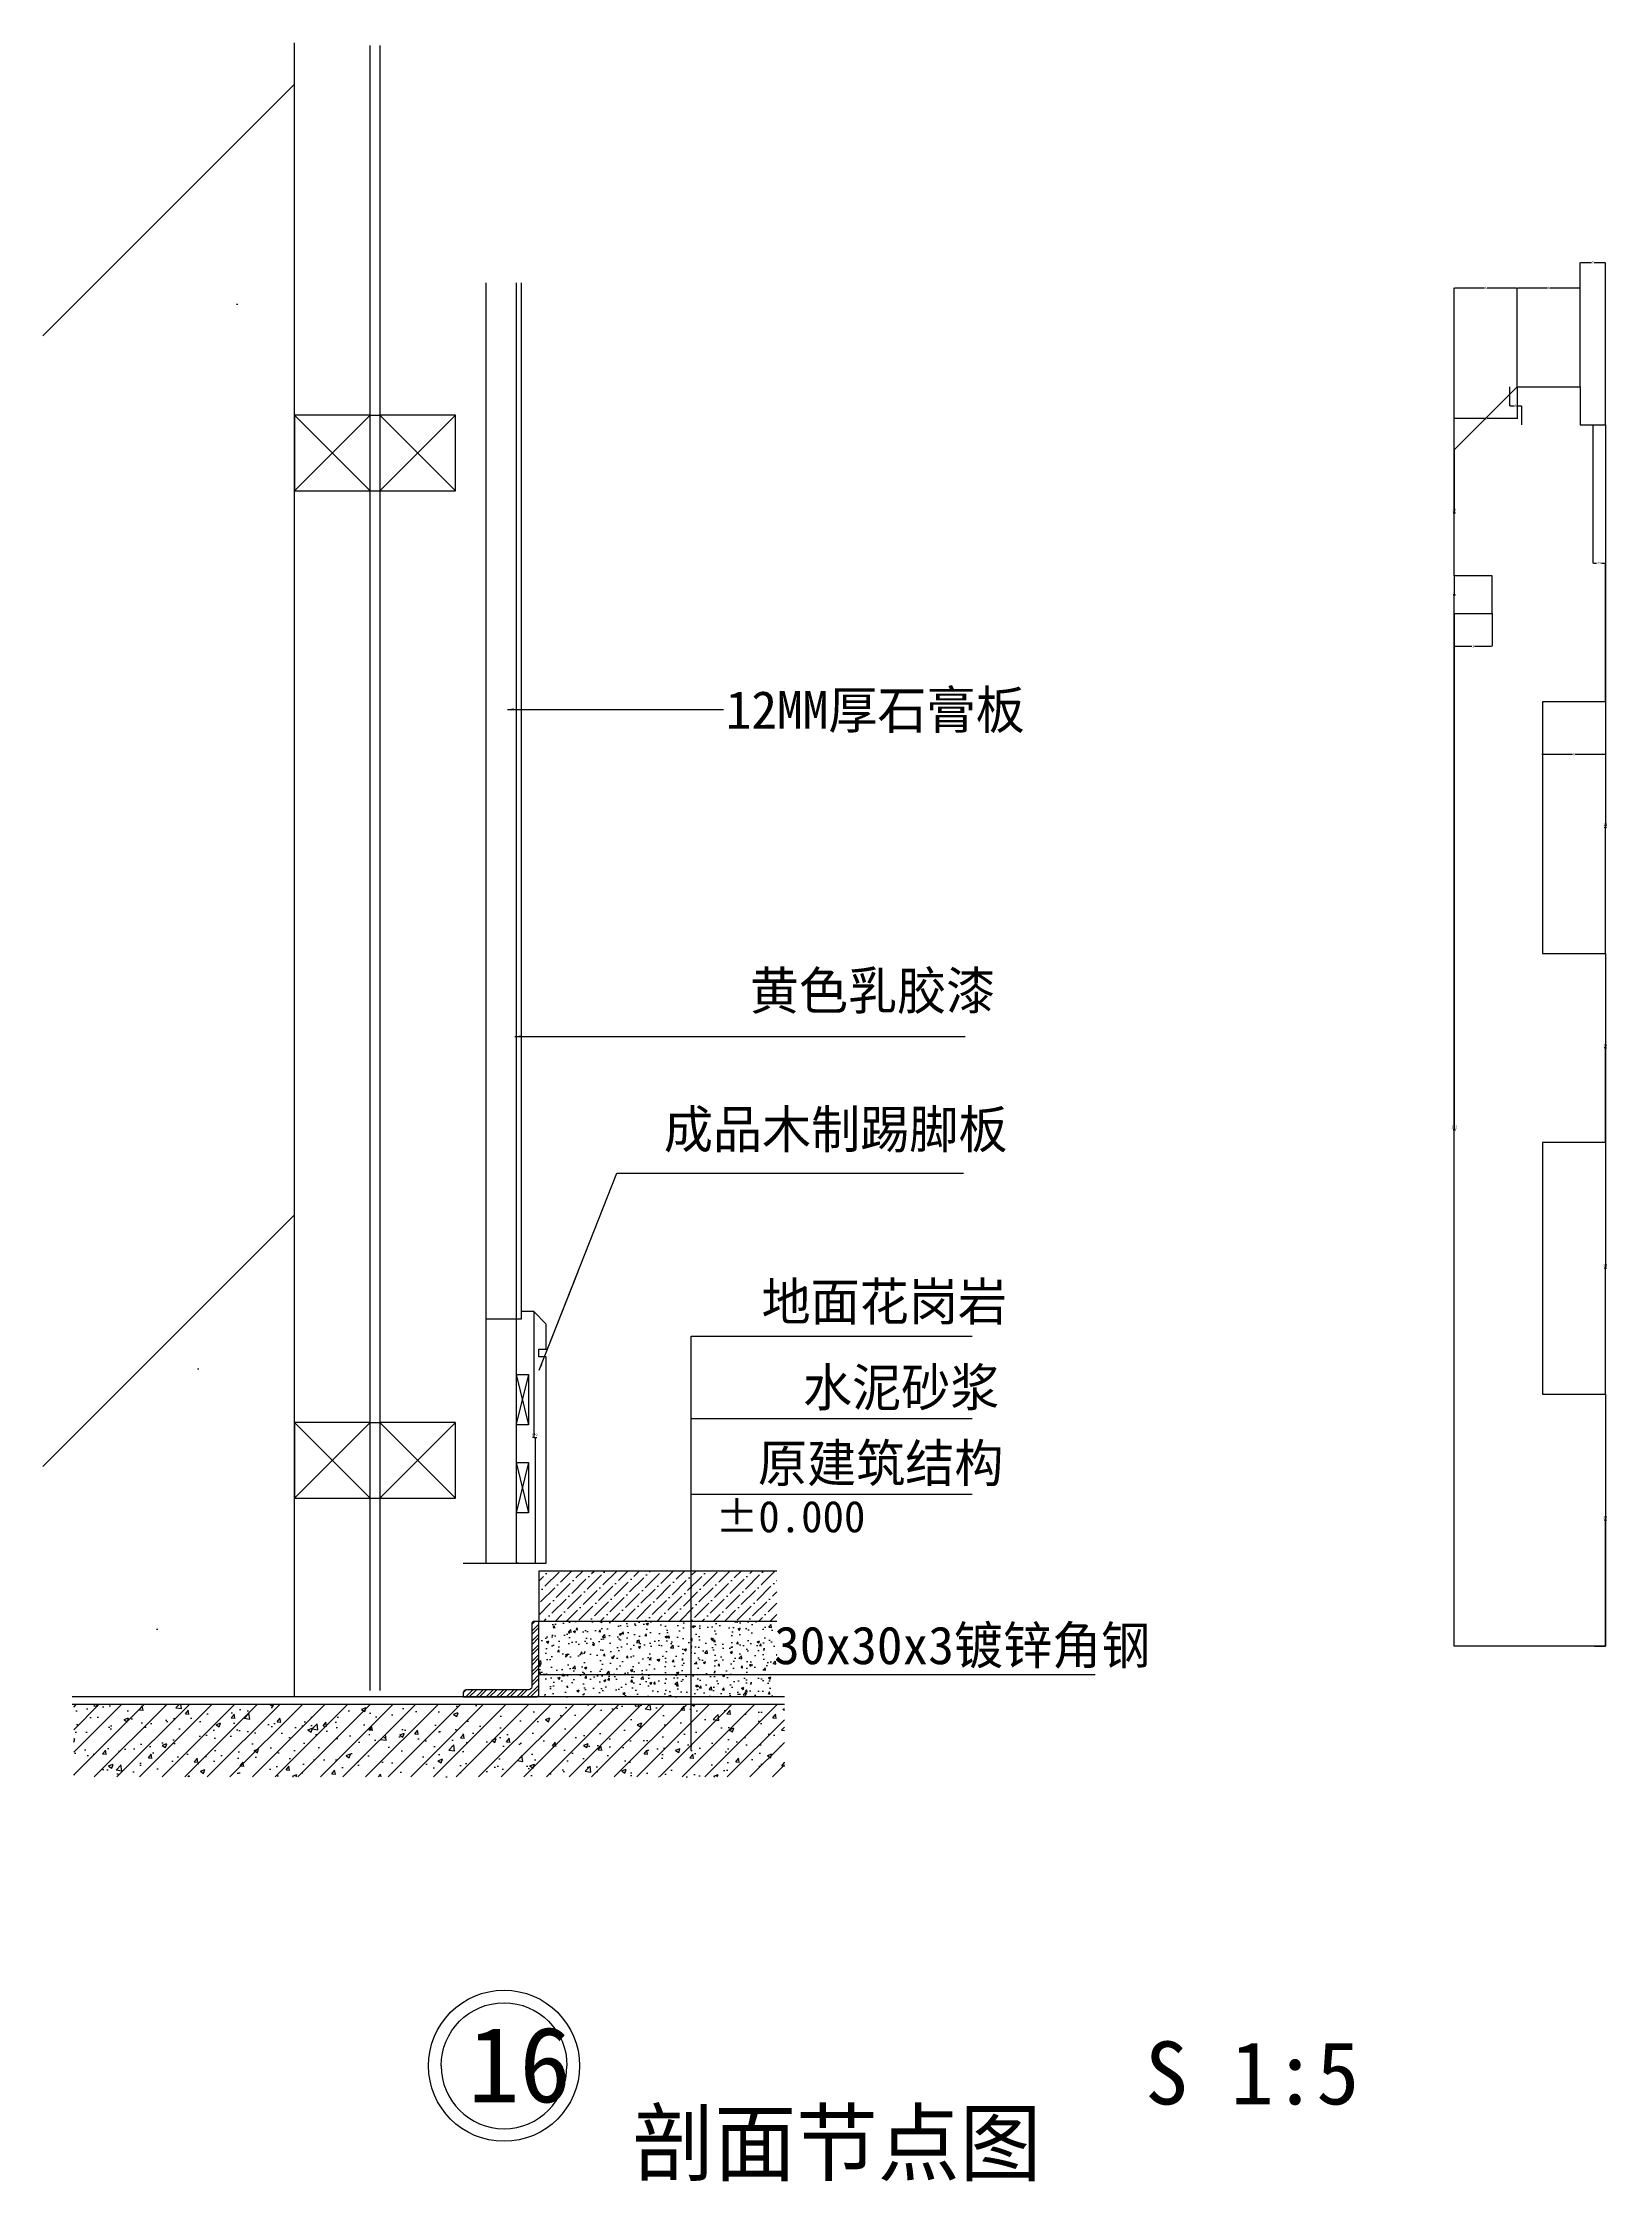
# Model space of a CAD drawing. Header units: metres. Extents: x 79788 to 80410, y 39991 to 40841.
import ezdxf

# ---------------------------------------------------------------- set-up
doc = ezdxf.new("R2010")
doc.units = ezdxf.units.M
for name, color, linetype in [('0节点2', 2, 'Continuous'), ('0节点3', 3, 'Continuous'), ('0节点5', 8, 'Continuous'), ('0节点填充', 251, 'Continuous'), ('10', 8, 'Continuous'), ('18', 4, 'Continuous'), ('20', 1, 'Continuous'), ('3', 3, 'Continuous'), ('7', 7, 'Continuous'), ('8', 7, 'Continuous'), ('8标注', 7, 'Continuous'), ('9', 3, 'Continuous'), ('Layer2', 1, 'Continuous'), ('立面细', 7, 'Continuous')]:
    doc.layers.add(name, color=color, linetype=linetype)
doc.dimstyles.get("Standard").update_dxf_attribs({"dimtxt": 2.5, "dimasz": 2.5, "dimexe": 1.25, "dimexo": 0.625, "dimtad": 1, "dimcen": 2.5, "dimazin": 3, "dimtfac": 1, "dimtmove": 0, "dimatfit": 3})

# ---------------------------------------------------------------- blocks, each defined once
blk = doc.blocks.new('HY-4')
at = {"layer": '20'}
for points in [[(-5, 0, -1), (5, 0, -1)], [(-5, 0, 1), (5, 0, 1)]]:
    blk.add_lwpolyline(points, format="xyb", dxfattribs=at)
blk.add_circle((0, 0), 6, dxfattribs=at)
blk.add_circle((0, 0), 6, dxfattribs=at)
blk = doc.blocks.new('_CLOSEDFILLED')
at = {"color": 0, "linetype": 'BYBLOCK'}
blk.add_solid([(-1, 0.2), (0, 0), (-1, -0.2)], dxfattribs=at)
blk = doc.blocks.new('*D1')
for p, q in [((80383.93, 40578.9), (80383.93, 40557.91)), ((80408.93, 40578.9), (80408.93, 40557.91)), ((80395.93, 40557.91), (80383.68, 40557.91)), ((80409.18, 40557.91), (80396.93, 40557.91))]:
    blk.add_line(p, q)
at = {"layer": 'Defpoints'}
for p in [(80383.93, 40578.9), (80408.93, 40578.9), (80408.93, 40557.91)]:
    blk.add_point(p, dxfattribs=at)
at = {"layer": 'DEFPOINTS', "xscale": 0.25, "yscale": 0.25}
blk.add_blockref('_CLOSEDFILLED', (80383.93, 40557.91), dxfattribs=at)
at = {"layer": 'DEFPOINTS', "xscale": 0.25, "yscale": 0.25, "rotation": 180}
blk.add_blockref('_CLOSEDFILLED', (80408.93, 40557.91), dxfattribs=at)
at = {"layer": 'DEFPOINTS', "insert": (80396.43, 40557.91), "char_height": 1, "attachment_point": 5}
blk.add_mtext('5', dxfattribs=at)
blk = doc.blocks.new('*D2')
for p, q in [((80348.93, 40613.9), (80348.93, 40600.89)), ((80363.93, 40613.9), (80363.93, 40600.89)), ((80349.18, 40600.89), (80355.93, 40600.89)), ((80356.93, 40600.89), (80363.68, 40600.89))]:
    blk.add_line(p, q)
at = {"layer": 'Defpoints'}
for p in [(80348.93, 40613.9), (80363.93, 40613.9), (80348.93, 40600.89)]:
    blk.add_point(p, dxfattribs=at)
at = {"layer": 'DEFPOINTS', "xscale": 0.25, "yscale": 0.25, "rotation": 180}
blk.add_blockref('_CLOSEDFILLED', (80348.93, 40600.89), dxfattribs=at)
at = {"layer": 'DEFPOINTS', "xscale": 0.25, "yscale": 0.25}
blk.add_blockref('_CLOSEDFILLED', (80363.93, 40600.89), dxfattribs=at)
at = {"layer": 'DEFPOINTS', "insert": (80356.43, 40600.89), "char_height": 1, "attachment_point": 5}
blk.add_mtext('3', dxfattribs=at)
blk = doc.blocks.new('*D3')
for p, q in [((80398.93, 40703.9), (80398.93, 40753.29)), ((80399.18, 40753.29), (80403.43, 40753.29)), ((80404.43, 40753.29), (80408.68, 40753.29)), ((80408.93, 40688.9), (80408.93, 40753.29))]:
    blk.add_line(p, q)
at = {"layer": 'Defpoints'}
for p in [(80398.93, 40753.29), (80398.93, 40703.9), (80408.93, 40688.9)]:
    blk.add_point(p, dxfattribs=at)
at = {"layer": 'DEFPOINTS', "xscale": 0.25, "yscale": 0.25, "rotation": 180}
blk.add_blockref('_CLOSEDFILLED', (80398.93, 40753.29), dxfattribs=at)
at = {"layer": 'DEFPOINTS', "xscale": 0.25, "yscale": 0.25}
blk.add_blockref('_CLOSEDFILLED', (80408.93, 40753.29), dxfattribs=at)
at = {"layer": 'DEFPOINTS', "insert": (80403.93, 40753.29), "char_height": 1, "attachment_point": 5}
blk.add_mtext('2', dxfattribs=at)
blk = doc.blocks.new('*D4')
for p, q in [((80373.93, 40703.9), (80373.93, 40743.29)), ((80374.18, 40743.29), (80385.93, 40743.29)), ((80386.93, 40743.29), (80398.68, 40743.29)), ((80398.93, 40703.9), (80398.93, 40743.29))]:
    blk.add_line(p, q)
at = {"layer": 'Defpoints'}
for p in [(80373.93, 40743.29), (80373.93, 40703.9), (80398.93, 40703.9)]:
    blk.add_point(p, dxfattribs=at)
at = {"layer": 'DEFPOINTS', "xscale": 0.25, "yscale": 0.25, "rotation": 180}
blk.add_blockref('_CLOSEDFILLED', (80373.93, 40743.29), dxfattribs=at)
at = {"layer": 'DEFPOINTS', "xscale": 0.25, "yscale": 0.25}
blk.add_blockref('_CLOSEDFILLED', (80398.93, 40743.29), dxfattribs=at)
at = {"layer": 'DEFPOINTS', "insert": (80386.43, 40743.29), "char_height": 1, "attachment_point": 5}
blk.add_mtext('5', dxfattribs=at)
blk = doc.blocks.new('*D5')
for p, q in [((80348.93, 40678.9), (80348.93, 40743.29)), ((80349.18, 40743.29), (80360.93, 40743.29)), ((80361.93, 40743.29), (80373.68, 40743.29)), ((80373.93, 40703.9), (80373.93, 40743.29))]:
    blk.add_line(p, q)
at = {"layer": 'Defpoints'}
for p in [(80348.93, 40743.29), (80373.93, 40703.9), (80348.93, 40678.9)]:
    blk.add_point(p, dxfattribs=at)
at = {"layer": 'DEFPOINTS', "xscale": 0.25, "yscale": 0.25, "rotation": 180}
blk.add_blockref('_CLOSEDFILLED', (80348.93, 40743.29), dxfattribs=at)
at = {"layer": 'DEFPOINTS', "xscale": 0.25, "yscale": 0.25}
blk.add_blockref('_CLOSEDFILLED', (80373.93, 40743.29), dxfattribs=at)
at = {"layer": 'DEFPOINTS', "insert": (80361.43, 40743.29), "char_height": 1, "attachment_point": 5}
blk.add_mtext('5', dxfattribs=at)
blk = doc.blocks.new('*D6')
for p, q in [((80408.93, 40303.9), (80408.93, 40253.9)), ((80408.68, 40253.9), (80408.43, 40253.9)), ((80408.93, 40203.9), (80408.93, 40253.9)), ((80408.93, 40253.9), (80408.93, 40253.9)), ((80409.18, 40253.9), (80409.43, 40253.9))]:
    blk.add_line(p, q)
at = {"layer": 'Defpoints'}
for p in [(80408.93, 40303.9), (80408.93, 40253.9), (80408.93, 40203.9)]:
    blk.add_point(p, dxfattribs=at)
at = {"layer": 'DEFPOINTS', "xscale": 0.25, "yscale": 0.25}
blk.add_blockref('_CLOSEDFILLED', (80408.93, 40253.9), dxfattribs=at)
at = {"layer": 'DEFPOINTS', "xscale": 0.25, "yscale": 0.25, "rotation": 180}
blk.add_blockref('_CLOSEDFILLED', (80408.93, 40253.9), dxfattribs=at)
at = {"layer": 'DEFPOINTS', "insert": (80408.93, 40255.025), "char_height": 1, "attachment_point": 5}
blk.add_mtext('20', dxfattribs=at)
blk = doc.blocks.new('*D7')
for p, q in [((80408.93, 40403.9), (80408.93, 40353.9)), ((80408.68, 40353.9), (80408.43, 40353.9)), ((80408.93, 40303.9), (80408.93, 40353.9)), ((80408.93, 40353.9), (80408.93, 40353.9)), ((80409.18, 40353.9), (80409.43, 40353.9))]:
    blk.add_line(p, q)
at = {"layer": 'Defpoints'}
for p in [(80408.93, 40403.9), (80408.93, 40353.9), (80408.93, 40303.9)]:
    blk.add_point(p, dxfattribs=at)
at = {"layer": 'DEFPOINTS', "xscale": 0.25, "yscale": 0.25}
blk.add_blockref('_CLOSEDFILLED', (80408.93, 40353.9), dxfattribs=at)
at = {"layer": 'DEFPOINTS', "xscale": 0.25, "yscale": 0.25, "rotation": 180}
blk.add_blockref('_CLOSEDFILLED', (80408.93, 40353.9), dxfattribs=at)
at = {"layer": 'DEFPOINTS', "insert": (80408.93, 40355.025), "char_height": 1, "attachment_point": 5}
blk.add_mtext('20', dxfattribs=at)
blk = doc.blocks.new('*D8')
for p, q in [((80408.93, 40478.9), (80408.93, 40441.4)), ((80408.68, 40441.4), (80408.43, 40441.4)), ((80408.93, 40403.9), (80408.93, 40441.4)), ((80408.93, 40441.4), (80408.93, 40441.4)), ((80409.18, 40441.4), (80409.43, 40441.4))]:
    blk.add_line(p, q)
at = {"layer": 'Defpoints'}
for p in [(80408.93, 40478.9), (80408.93, 40441.4), (80408.93, 40403.9)]:
    blk.add_point(p, dxfattribs=at)
at = {"layer": 'DEFPOINTS', "xscale": 0.25, "yscale": 0.25}
blk.add_blockref('_CLOSEDFILLED', (80408.93, 40441.4), dxfattribs=at)
at = {"layer": 'DEFPOINTS', "xscale": 0.25, "yscale": 0.25, "rotation": 180}
blk.add_blockref('_CLOSEDFILLED', (80408.93, 40441.4), dxfattribs=at)
at = {"layer": 'DEFPOINTS', "insert": (80408.93, 40442.525), "char_height": 1, "attachment_point": 5}
blk.add_mtext('25', dxfattribs=at)
blk = doc.blocks.new('*D9')
for p, q in [((80408.93, 40578.9), (80408.93, 40528.9)), ((80408.68, 40528.9), (80408.43, 40528.9)), ((80408.93, 40478.9), (80408.93, 40528.9)), ((80408.93, 40528.9), (80408.93, 40528.9)), ((80409.18, 40528.9), (80409.43, 40528.9))]:
    blk.add_line(p, q)
at = {"layer": 'Defpoints'}
for p in [(80408.93, 40578.9), (80408.93, 40528.9), (80408.93, 40478.9)]:
    blk.add_point(p, dxfattribs=at)
at = {"layer": 'DEFPOINTS', "xscale": 0.25, "yscale": 0.25}
blk.add_blockref('_CLOSEDFILLED', (80408.93, 40528.9), dxfattribs=at)
at = {"layer": 'DEFPOINTS', "xscale": 0.25, "yscale": 0.25, "rotation": 180}
blk.add_blockref('_CLOSEDFILLED', (80408.93, 40528.9), dxfattribs=at)
at = {"layer": 'DEFPOINTS', "insert": (80408.93, 40530.025), "char_height": 1, "attachment_point": 5}
blk.add_mtext('20', dxfattribs=at)
blk = doc.blocks.new('*D10')
for p, q in [((80403.93, 40688.9), (80403.93, 40633.9)), ((80404.18, 40633.9), (80405.43, 40633.9)), ((80407.43, 40633.9), (80408.68, 40633.9)), ((80408.93, 40578.9), (80408.93, 40633.9))]:
    blk.add_line(p, q)
at = {"layer": 'Defpoints'}
for p in [(80403.93, 40688.9), (80403.93, 40633.9), (80408.93, 40578.9)]:
    blk.add_point(p, dxfattribs=at)
at = {"layer": 'DEFPOINTS', "xscale": 0.25, "yscale": 0.25, "rotation": 180}
blk.add_blockref('_CLOSEDFILLED', (80403.93, 40633.9), dxfattribs=at)
at = {"layer": 'DEFPOINTS', "xscale": 0.25, "yscale": 0.25}
blk.add_blockref('_CLOSEDFILLED', (80408.93, 40633.9), dxfattribs=at)
at = {"layer": 'DEFPOINTS', "insert": (80406.43, 40633.9), "char_height": 1, "attachment_point": 5}
blk.add_mtext('22', dxfattribs=at)
blk = doc.blocks.new('*D11')
for p, q in [((80370.8, 40703.9), (80370.8, 40696.4)), ((80371.05, 40696.4), (80372.8, 40696.4)), ((80373.8, 40696.4), (80375.55, 40696.4)), ((80375.8, 40688.9), (80375.8, 40696.4))]:
    blk.add_line(p, q)
at = {"layer": 'Defpoints'}
for p in [(80370.8, 40703.9), (80370.8, 40696.4), (80375.8, 40688.9)]:
    blk.add_point(p, dxfattribs=at)
at = {"layer": 'DEFPOINTS', "xscale": 0.25, "yscale": 0.25, "rotation": 180}
blk.add_blockref('_CLOSEDFILLED', (80370.8, 40696.4), dxfattribs=at)
at = {"layer": 'DEFPOINTS', "xscale": 0.25, "yscale": 0.25}
blk.add_blockref('_CLOSEDFILLED', (80375.8, 40696.4), dxfattribs=at)
at = {"layer": 'DEFPOINTS', "insert": (80373.3, 40696.4), "char_height": 1, "attachment_point": 5}
blk.add_mtext('3', dxfattribs=at)
blk = doc.blocks.new('*D12')
for p, q in [((80348.93, 40613.9), (80348.93, 40408.9)), ((80348.68, 40408.9), (80348.43, 40408.9)), ((80348.93, 40203.9), (80348.93, 40408.9)), ((80348.93, 40408.9), (80348.93, 40408.9)), ((80349.18, 40408.9), (80349.43, 40408.9))]:
    blk.add_line(p, q)
at = {"layer": 'Defpoints'}
for p in [(80348.93, 40613.9), (80348.93, 40408.9), (80348.93, 40203.9)]:
    blk.add_point(p, dxfattribs=at)
at = {"layer": 'DEFPOINTS', "xscale": 0.25, "yscale": 0.25}
blk.add_blockref('_CLOSEDFILLED', (80348.93, 40408.9), dxfattribs=at)
at = {"layer": 'DEFPOINTS', "xscale": 0.25, "yscale": 0.25, "rotation": 180}
blk.add_blockref('_CLOSEDFILLED', (80348.93, 40408.9), dxfattribs=at)
at = {"layer": 'DEFPOINTS', "insert": (80348.93, 40410.025), "char_height": 1, "attachment_point": 5}
blk.add_mtext('102', dxfattribs=at)
blk = doc.blocks.new('*D13')
for p, q in [((80348.93, 40628.9), (80348.93, 40621.4)), ((80348.68, 40621.4), (80348.43, 40621.4)), ((80348.93, 40613.9), (80348.93, 40621.4)), ((80348.93, 40621.4), (80348.93, 40621.4)), ((80349.18, 40621.4), (80349.43, 40621.4))]:
    blk.add_line(p, q)
at = {"layer": 'Defpoints'}
for p in [(80348.93, 40628.9), (80348.93, 40621.4), (80348.93, 40613.9)]:
    blk.add_point(p, dxfattribs=at)
at = {"layer": 'DEFPOINTS', "xscale": 0.25, "yscale": 0.25}
blk.add_blockref('_CLOSEDFILLED', (80348.93, 40621.4), dxfattribs=at)
at = {"layer": 'DEFPOINTS', "xscale": 0.25, "yscale": 0.25, "rotation": 180}
blk.add_blockref('_CLOSEDFILLED', (80348.93, 40621.4), dxfattribs=at)
at = {"layer": 'DEFPOINTS', "insert": (80348.93, 40622.525), "char_height": 1, "attachment_point": 5}
blk.add_mtext('3', dxfattribs=at)
blk = doc.blocks.new('*D14')
for p, q in [((80348.93, 40678.9), (80348.93, 40653.9)), ((80348.68, 40653.9), (80348.43, 40653.9)), ((80348.93, 40628.9), (80348.93, 40653.9)), ((80348.93, 40653.9), (80348.93, 40653.9)), ((80349.18, 40653.9), (80349.43, 40653.9))]:
    blk.add_line(p, q)
at = {"layer": 'Defpoints'}
for p in [(80348.93, 40678.9), (80348.93, 40653.9), (80348.93, 40628.9)]:
    blk.add_point(p, dxfattribs=at)
at = {"layer": 'DEFPOINTS', "xscale": 0.25, "yscale": 0.25}
blk.add_blockref('_CLOSEDFILLED', (80348.93, 40653.9), dxfattribs=at)
at = {"layer": 'DEFPOINTS', "xscale": 0.25, "yscale": 0.25, "rotation": 180}
blk.add_blockref('_CLOSEDFILLED', (80348.93, 40653.9), dxfattribs=at)
at = {"layer": 'DEFPOINTS', "insert": (80348.93, 40655.025), "char_height": 1, "attachment_point": 5}
blk.add_mtext('10', dxfattribs=at)
blk = doc.blocks.new('*D15')
for p, q in [((80373.93, 40703.9), (80373.93, 40691.4)), ((80360.93, 40691.4), (80348.68, 40691.4)), ((80348.93, 40678.9), (80348.93, 40691.4)), ((80374.18, 40691.4), (80361.93, 40691.4))]:
    blk.add_line(p, q)
at = {"layer": 'Defpoints'}
for p in [(80373.93, 40703.9), (80373.93, 40691.4), (80348.93, 40678.9)]:
    blk.add_point(p, dxfattribs=at)
at = {"layer": 'DEFPOINTS', "xscale": 0.25, "yscale": 0.25}
blk.add_blockref('_CLOSEDFILLED', (80348.93, 40691.4), dxfattribs=at)
at = {"layer": 'DEFPOINTS', "xscale": 0.25, "yscale": 0.25, "rotation": 180}
blk.add_blockref('_CLOSEDFILLED', (80373.93, 40691.4), dxfattribs=at)
at = {"layer": 'DEFPOINTS', "insert": (80361.43, 40691.4), "char_height": 1, "attachment_point": 5}
blk.add_mtext('5', dxfattribs=at)
blk = doc.blocks.new('*D16')
for p, q in [((79983.26, 40336.74), (79983.26, 40286.74)), ((79983.01, 40286.74), (79982.76, 40286.74)), ((79983.26, 40286.74), (79983.95, 40286.74)), ((79983.95, 40236.74), (79983.95, 40286.74)), ((79984.2, 40286.74), (79984.45, 40286.74))]:
    blk.add_line(p, q)
at = {"layer": 'Defpoints'}
for p in [(79983.26, 40336.74), (79983.26, 40286.74), (79983.95, 40236.74)]:
    blk.add_point(p, dxfattribs=at)
at = {"layer": '7', "xscale": 0.25, "yscale": 0.25}
blk.add_blockref('_CLOSEDFILLED', (79983.26, 40286.74), dxfattribs=at)
at = {"layer": '7', "xscale": 0.25, "yscale": 0.25, "rotation": 180}
blk.add_blockref('_CLOSEDFILLED', (79983.95, 40286.74), dxfattribs=at)
at = {"layer": '7', "insert": (79983.605, 40287.865), "char_height": 1, "attachment_point": 5}
blk.add_mtext('120', dxfattribs=at)

msp = doc.modelspace()

# ---------------------------------------------------------------- hatches: boundary and pattern name
at = {"layer": '0节点填充'}
h = msp.add_hatch(dxfattribs=at)
h.set_pattern_fill('ANSI36')
h.paths.add_polyline_path([(80079.84, 40233.69), (79985.27, 40233.69), (79985.27, 40213.69), (80079.84, 40213.69)])
h = msp.add_hatch(dxfattribs=at)
h.set_pattern_fill('ANSI32', scale=0.3)
h.paths.add_polyline_path([(79985.27, 40213.69), (79983.67, 40213.69, 0.41), (79982.47, 40212.49), (79982.47, 40187.69, -0.41), (79981.27, 40186.49), (79956.47, 40186.49, 0.41), (79955.27, 40185.29), (79955.27, 40183.69), (79984.67, 40183.69, 0.41), (79985.27, 40184.29)])
h = msp.add_hatch(dxfattribs=at)
h.set_pattern_fill('AR-CONC', scale=0.05)
h.paths.add_polyline_path([(80079.84, 40213.69), (79985.27, 40213.69), (79985.27, 40184.29, -0.41), (79984.67, 40183.69), (80079.84, 40183.69)])
h = msp.add_hatch(dxfattribs=at)
h.set_pattern_fill('AR-CONC', scale=0.1)
h.paths.add_polyline_path([(80082.89, 40180.69), (79800.54, 40180.69), (79800.54, 40151.91), (80082.89, 40151.91)])
h = msp.add_hatch(dxfattribs=at)
h.set_pattern_fill('ANSI31', scale=2)
h.paths.add_polyline_path([(80082.89, 40180.69), (79800.54, 40180.69), (79800.54, 40151.91), (80082.89, 40151.91)])
at = {"layer": '10'}
h = msp.add_hatch(dxfattribs=at)
h.set_pattern_fill('AR-CONC', scale=5)
h.paths.add_polyline_path([(79888.26, 40840.57), (79788.26, 40840.57), (79788.26, 40183.69), (79888.26, 40183.69)])
h = msp.add_hatch(dxfattribs=at)
h.set_pattern_fill('ANSI31', scale=100)
h.paths.add_polyline_path([(79888.26, 40840.57), (79788.26, 40840.57), (79788.26, 40183.69), (79888.26, 40183.69)])

# ---------------------------------------------------------------- linework, layer by layer
at = {"layer": '0节点2'}
msp.add_line((79976.26, 40236.74), (79988.26, 40236.74), dxfattribs=at)
msp.add_lwpolyline([(79888.26, 40183.69), (79888.26, 40840.57)], dxfattribs=at)
at = {"layer": '0节点3'}
msp.add_lwpolyline([(79984.67, 40183.69, 0.41), (79985.27, 40184.29), (79985.27, 40213.69), (79983.67, 40213.69, 0.41), (79982.47, 40212.49), (79982.47, 40187.69, -0.41), (79981.27, 40186.49), (79956.47, 40186.49, 0.41), (79955.27, 40185.29), (79955.27, 40183.69)], format="xyb", close=True, dxfattribs=at)
at = {"layer": '0节点5'}
msp.add_line((80082.89, 40180.69), (79799.88, 40180.69), dxfattribs=at)
at = {"layer": '10'}
for p, q in [((79918.26, 40186.3), (79918.26, 40839.5)), ((79922.19, 40839.5), (79922.19, 40186.3)), ((79918.26, 40662.63), (79888.26, 40692.63)), ((79888.26, 40662.63), (79918.26, 40692.63)), ((79918.26, 40692.63), (79922.19, 40692.63, -0.72)), ((79922.19, 40662.63, -0.72), (79952.19, 40692.63, -0.72)), ((79952.19, 40662.63, -0.72), (79922.19, 40692.63, -0.72)), ((79918.26, 40662.63), (79923.72, 40662.63, -0.72)), ((79976.26, 40333.74), (79964.22, 40333.74)), ((79981.26, 40311.74), (79976.25, 40292.06)), ((79976.26, 40311.74), (79981.26, 40291.74)), ((79888.26, 40262.63), (79918.26, 40292.63)), ((79918.26, 40262.63), (79888.26, 40292.63)), ((79918.26, 40292.63), (79922.19, 40292.63, -0.72)), ((79952.19, 40262.63, -0.72), (79922.19, 40292.63, -0.72)), ((79922.19, 40262.63, -0.72), (79952.19, 40292.63, -0.72)), ((79981.26, 40276.74), (79976.26, 40256.74)), ((79976.26, 40276.74), (79981.26, 40256.74)), ((79918.26, 40262.63), (79923.72, 40262.63, -0.72))]:
    msp.add_line(p, q, dxfattribs=at)
for points in [[(79888.26, 40662.63), (79918.26, 40662.63), (79918.26, 40692.63), (79888.26, 40692.63)], [(79922.19, 40662.63), (79952.19, 40662.63), (79952.19, 40692.63), (79922.19, 40692.63)], [(79888.26, 40262.63), (79918.26, 40262.63), (79918.26, 40292.63), (79888.26, 40292.63)], [(79922.19, 40262.63), (79952.19, 40262.63), (79952.19, 40292.63), (79922.19, 40292.63)]]:
    msp.add_lwpolyline(points, close=True, dxfattribs=at)
at = {"layer": '18'}
for p, q in [((79900.31, 40183.69), (79799.91, 40183.69)), ((80082.89, 40183.69), (79900.31, 40183.69))]:
    msp.add_line(p, q, dxfattribs=at)
at = {"layer": '3'}
for p, q in [((80348.93, 40678.9), (80373.93, 40703.9)), ((80373.93, 40703.9), (80398.93, 40703.9)), ((80398.93, 40703.9), (80398.93, 40688.9)), ((80398.93, 40688.9), (80408.93, 40688.9)), ((80408.93, 40688.9), (80408.93, 40578.9)), ((80348.93, 40628.9), (80348.93, 40678.9)), ((80363.93, 40628.9), (80348.93, 40628.9)), ((80363.93, 40613.9), (80363.93, 40628.9)), ((80348.93, 40613.9), (80363.93, 40613.9)), ((80348.93, 40203.9), (80348.93, 40613.9)), ((80383.93, 40578.9), (80383.93, 40478.9)), ((80408.93, 40578.9), (80383.93, 40578.9)), ((80383.93, 40478.9), (80408.93, 40478.9)), ((80408.93, 40478.9), (80408.93, 40403.9)), ((80408.93, 40403.9), (80383.93, 40403.9)), ((80383.93, 40403.9), (80383.93, 40303.9)), ((79976.26, 40333.74), (79976.26, 40311.74)), ((79978.26, 40333.74), (79976.26, 40333.74)), ((79983.26, 40336.74), (79978.26, 40336.74)), ((79978.26, 40336.74), (79978.26, 40333.74)), ((79988.26, 40331.74), (79983.26, 40336.74)), ((79988.26, 40321.74), (79988.26, 40331.74)), ((79985.26, 40321.74), (79988.26, 40321.74)), ((79985.26, 40318.74), (79985.26, 40321.74)), ((79988.26, 40318.74), (79985.26, 40318.74)), ((79988.26, 40236.74), (79988.26, 40318.74)), ((79976.26, 40311.74), (79981.26, 40311.74)), ((79981.26, 40311.74), (79981.26, 40291.74)), ((80383.93, 40303.9), (80408.93, 40303.9)), ((80408.93, 40303.9), (80408.93, 40203.9)), ((79976.26, 40291.74), (79976.26, 40276.74)), ((79981.26, 40291.74), (79976.26, 40291.74)), ((79976.26, 40276.74), (79981.26, 40276.74)), ((79981.26, 40276.74), (79981.26, 40256.74)), ((79981.26, 40256.74), (79976.26, 40256.74)), ((79976.26, 40256.74), (79976.26, 40236.74)), ((79976.26, 40236.74), (79988.26, 40236.74)), ((79977.12, 40236.74), (79976.26, 40236.74)), ((80079.84, 40233.69), (79985.27, 40233.69)), ((79985.27, 40233.69), (79985.27, 40213.69)), ((80079.84, 40213.69), (79985.27, 40213.69)), ((80408.93, 40203.9), (80348.93, 40203.9)), ((80404.65, 40203.9), (80408.93, 40203.9))]:
    msp.add_line(p, q, dxfattribs=at)
at = {"layer": '8标注'}
msp.add_line((79985.47, 40313.45), (80016.33, 40391.74), dxfattribs=at)
at = {"layer": '9'}
for p, q in [((79964.22, 40745.27), (79964.22, 40236.69)), ((79976.25, 40745.27, -1.01), (79976.25, 40236.69, 0.2)), ((79976.25, 40236.69, 0.2), (79955.27, 40236.69))]:
    msp.add_line(p, q, dxfattribs=at)
at = {"layer": 'Layer2'}
msp.add_line((79978.25, 40745.27, -1.01), (79978.25, 40333.74), dxfattribs=at)
at = {"layer": '立面细'}
msp.add_line((80016.33, 40391.74), (80154.02, 40391.74), dxfattribs=at)

# ---------------------------------------------------------------- block references
at = {"layer": '8', "xscale": 5, "yscale": 5, "zscale": 5}
msp.add_blockref('HY-4', (79971.48, 40037.23, -1.2), dxfattribs=at)

# ---------------------------------------------------------------- texts
for s, height, p in [('16', 30, (79957.2, 40022.7, -1.2)), ('S 1:5', 25, (80226.15, 40021.87, -1.2))]:
    msp.add_text(s, height=height).set_placement(p)
at = {"insert": (80022.46, 40019.09, -1.2), "char_height": 25, "attachment_point": 1}
msp.add_mtext('剖面节点图', dxfattribs=at)
at = {"layer": '7'}
msp.add_text('%%p0.000', height=12.5, dxfattribs=at).set_placement((80055.48, 40249.06))
at = {"layer": '立面细'}
for s, p in [('12MM厚石膏板', (80059.51, 40568.15, 1041.21)), ('黄色乳胶漆', (80069.11, 40456.64)), ('地面花岗岩', (80073.77, 40333.16)), ('水泥砂浆', (80090.23, 40299.08)), ('原建筑结构', (80072.35, 40269.02)), ('30x30x3镀锌角钢', (80078.75, 40196.69))]:
    msp.add_text(s, height=15, dxfattribs=at).set_placement(p)
at = {"layer": '立面细', "insert": (80034.96, 40416.62), "char_height": 15, "attachment_point": 1}
msp.add_mtext('成品木制踢脚板', dxfattribs=at)

# ---------------------------------------------------------------- dimensions: what is measured, and where the dimension line sits
at = {"layer": '7'}
dim = msp.add_linear_dim(base=(79983.26, 40286.74), p1=(79983.26, 40336.74), p2=(79983.95, 40236.74), text='120', dimstyle='Standard', dxfattribs=at)
dim.commit()
dim.dimension.update_dxf_attribs({"geometry": '*D16', "text_midpoint": (79983.605, 40287.865)})
at = {"layer": 'DEFPOINTS'}
for base, p1, p2, text, picture, middle in [((80398.93, 40753.29), (80398.93, 40703.9), (80408.93, 40688.9), '2', '*D3', (80403.93, 40753.29)), ((80348.93, 40743.29), (80348.93, 40678.9), (80373.93, 40703.9), '5', '*D5', (80361.43, 40743.29)), ((80373.93, 40743.29), (80373.93, 40703.9), (80398.93, 40703.9), '5', '*D4', (80386.43, 40743.29)), ((80373.93, 40691.4), (80373.93, 40703.9), (80348.93, 40678.9), '5', '*D15', (80361.43, 40691.4)), ((80370.8, 40696.4), (80370.8, 40703.9), (80375.8, 40688.9), '3', '*D11', (80373.3, 40696.4)), ((80403.93, 40633.9), (80403.93, 40688.9), (80408.93, 40578.9), '22', '*D10', (80406.43, 40633.9)), ((80348.93, 40653.9), (80348.93, 40678.9), (80348.93, 40628.9), '10', '*D14', (80348.93, 40655.025)), ((80348.93, 40621.4), (80348.93, 40628.9), (80348.93, 40613.9), '3', '*D13', (80348.93, 40622.525)), ((80348.93, 40408.9), (80348.93, 40613.9), (80348.93, 40203.9), '102', '*D12', (80348.93, 40410.025)), ((80348.93, 40600.89), (80348.93, 40613.9), (80363.93, 40613.9), '3', '*D2', (80356.43, 40600.89)), ((80408.93, 40557.91), (80408.93, 40578.9), (80383.93, 40578.9), '5', '*D1', (80396.43, 40557.91)), ((80408.93, 40528.9), (80408.93, 40578.9), (80408.93, 40478.9), '20', '*D9', (80408.93, 40530.025)), ((80408.93, 40441.4), (80408.93, 40478.9), (80408.93, 40403.9), '25', '*D8', (80408.93, 40442.525)), ((80408.93, 40353.9), (80408.93, 40403.9), (80408.93, 40303.9), '20', '*D7', (80408.93, 40355.025)), ((80408.93, 40253.9), (80408.93, 40303.9), (80408.93, 40203.9), '20', '*D6', (80408.93, 40255.025))]:
    dim = msp.add_linear_dim(base=base, p1=p1, p2=p2, text=text, dimstyle='Standard', dxfattribs=at)
    dim.commit()
    dim.dimension.update_dxf_attribs({"geometry": picture, "text_midpoint": middle})

# ---------------------------------------------------------------- leaders
at = {"layer": '7'}
for points in [[(79972.91, 40575.83, -0.72), (80058.66, 40575.83, -0.72)], [(79985.47, 40313.45), (80000.9, 40352.59)]]:
    msp.add_leader(points, dimstyle='Standard', dxfattribs=at)
at = {"layer": '立面细'}
for points in [[(79975.72, 40445.96), (80154.61, 40445.96)], [(80045.86, 40225.43), (80045.86, 40327.01), (80157.45, 40327.01)], [(80045.86, 40201.52), (80045.86, 40294.22), (80157.45, 40294.22)], [(80045.86, 40162.56), (80045.86, 40264.14), (80157.45, 40264.14)], [(79985.27, 40192.58), (80206.29, 40192.58)]]:
    msp.add_leader(points, dimstyle='Standard', dxfattribs=at)

doc.saveas('drawing.dxf')
